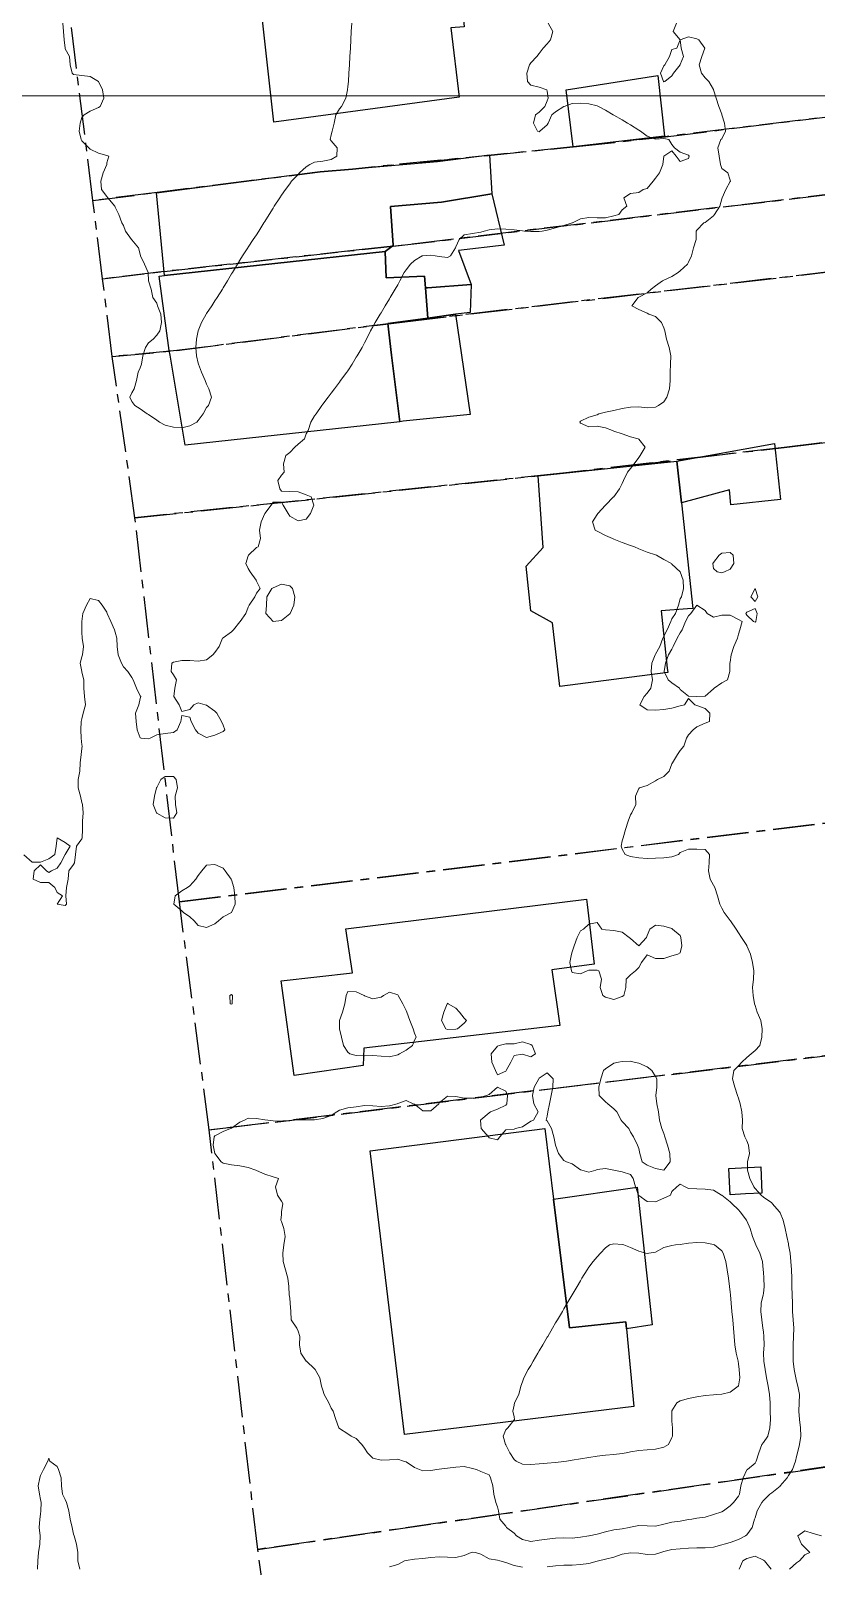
# Model space of a CAD drawing. Header units: centimetres. Extents: x 0 to 642158, y -847 to 649707.
# Drawn here: x 615916.7 to 615963.9, y 620598.9 to 620691.3 of the extents above; entities that cross this region are included whole.
import ezdxf

# ---------------------------------------------------------------- set-up
doc = ezdxf.new("R2010")
doc.units = ezdxf.units.CM
doc.header["$MEASUREMENT"] = 0
doc.linetypes.add('CENTERX2', pattern=[4, 2.5, -0.5, 0.5, -0.5])
doc.layers.add('MEV_grille', color=254, linetype='Continuous', lineweight=9)
doc.layers.add('WAL_topographie 0.5', color=253, linetype='Continuous', lineweight=20)
doc.layers.add('SPW_batiments', color=7, linetype='Continuous')
doc.layers.add('SPW_parcellaire cadastral', color=7, linetype='CENTERX2', lineweight=25, true_color=0xff0542)

# ---------------------------------------------------------------- blocks, each defined once
blk = doc.blocks.new('*U114')
at = {"layer": 'MEV_grille', "transparency": 33554687}
blk.add_lwpolyline([(-1338.461, 0), (1338.461, 0)], dxfattribs=at)
blk = doc.blocks.new('*U115')
at = {"layer": 'MEV_grille', "color": 0, "linetype": 'ByBlock', "lineweight": -2, "transparency": 16777216}
blk.add_blockref('*U114', (0, -1700), dxfattribs=at)

msp = doc.modelspace()

# ---------------------------------------------------------------- linework, layer by layer
at = {"layer": 'SPW_batiments'}
for points in [[(615941.517, 620696.123), (615942.321, 620696.221), (615942.744, 620691.541), (615941.939, 620691.484), (615942.451, 620687.311), (615931.302, 620685.81), (615929.875, 620698.644), (615940.891, 620700.047), (615941.517, 620696.123)], [(615954.797, 620684.966), (615949.308, 620684.313), (615948.878, 620687.754), (615954.401, 620688.612), (615954.797, 620684.966)], [(615944.407, 620681.49), (615941.375, 620680.991), (615938.321, 620680.721), (615938.474, 620678.397), (615938.476, 620678.375), (615937.984, 620678.014), (615924.713, 620676.583), (615924.24, 620681.551), (615933.756, 620682.784), (615941.133, 620683.425), (615944.265, 620683.826), (615944.407, 620681.49)], [(615937.984, 620678.014), (615938.476, 620678.375), (615938.474, 620678.397), (615938.321, 620680.721), (615941.375, 620680.991), (615944.407, 620681.491), (615945.144, 620678.405), (615942.415, 620678.087), (615943.176, 620676.028), (615940.543, 620675.836), (615940.42, 620675.827), (615940.366, 620676.537), (615938.045, 620676.431), (615937.984, 620678.014)], [(615938.044, 620676.431), (615940.366, 620676.537), (615940.42, 620675.827), (615940.555, 620674.013), (615938.155, 620673.68), (615938.375, 620671.775), (615938.884, 620667.781), (615938.689, 620667.755), (615925.955, 620666.373), (615925.054, 620671.773), (615925.006, 620672.062), (615924.386, 620676.544), (615924.713, 620676.583), (615937.984, 620678.014), (615938.044, 620676.431)], [(615943.103, 620674.352), (615942.216, 620674.254), (615940.555, 620674.013), (615940.42, 620675.827), (615940.542, 620675.836), (615943.176, 620676.028), (615943.103, 620674.352)], [(615942.584, 620671.775), (615943.111, 620668.22), (615939.083, 620667.805), (615938.884, 620667.781), (615938.375, 620671.775), (615938.155, 620673.68), (615940.555, 620674.013), (615942.216, 620674.254), (615942.584, 620671.775)], [(615955.541, 620665.406), (615961.41, 620666.462), (615961.773, 620663.09), (615958.797, 620662.77), (615958.701, 620663.671), (615955.814, 620662.906), (615955.541, 620665.406)], [(615955.814, 620662.906), (615956.509, 620656.54), (615956.193, 620656.518), (615954.592, 620656.406), (615954.963, 620652.956), (615954.992, 620652.69), (615948.509, 620651.855), (615948.059, 620655.689), (615946.759, 620656.405), (615946.475, 620659.089), (615947.508, 620660.205), (615947.191, 620664.522), (615955.541, 620665.406), (615955.814, 620662.906)], [(615950.149, 620638.724), (615950.561, 620635.14), (615948.028, 620634.805), (615948.512, 620631.455), (615936.712, 620630.088), (615936.679, 620629.054), (615932.512, 620628.454), (615931.744, 620634.137), (615936.028, 620634.621), (615935.628, 620637.271), (615950.111, 620639.056), (615950.149, 620638.724)], [(615948.122, 620621.005), (615949.081, 620613.256), (615952.481, 620613.623), (615952.52, 620613.207), (615952.964, 620608.523), (615939.165, 620606.855), (615937.096, 620623.921), (615947.595, 620625.255), (615948.122, 620621.005)], [(615960.663, 620621.374), (615959.68, 620621.323), (615958.746, 620621.274), (615958.679, 620622.857), (615960.596, 620622.941), (615960.663, 620621.374)], [(615954.056, 620613.439), (615952.52, 620613.207), (615952.481, 620613.623), (615949.081, 620613.256), (615948.122, 620621.005), (615953.146, 620621.723), (615954.056, 620613.439)]]:
    msp.add_lwpolyline(points, dxfattribs=at)
at = {"layer": 'SPW_parcellaire cadastral'}
for points in [[(615918.018, 620700.362), (615946.702, 620704.14), (615952.24, 620704.943), (616005.319, 620710.84), (616004.363, 620704.131), (616002.704, 620690.786), (615954.855, 620684.924), (615949.308, 620684.312), (615936.029, 620682.981), (615934.074, 620682.811), (615924.281, 620681.574), (615920.41, 620681.085), (615918.018, 620700.362)], [(615920.994, 620676.372), (615920.41, 620681.085), (615924.281, 620681.574), (615934.074, 620682.811), (615936.029, 620682.981), (615949.308, 620684.312), (615954.855, 620684.924), (616002.704, 620690.786), (616001.675, 620685.867), (615938.479, 620678.331), (615936.604, 620678.139), (615924.692, 620676.818), (615920.994, 620676.372)], [(615921.574, 620671.701), (615920.994, 620676.372), (615924.692, 620676.818), (615936.604, 620678.139), (615938.479, 620678.331), (616001.675, 620685.867), (616000.954, 620681.053), (615939.177, 620673.797), (615925.46, 620672.062), (615921.574, 620671.701)], [(616000.017, 620670.775), (615961.999, 620666.236), (615948.688, 620664.68), (615922.94, 620662.002), (615921.574, 620671.701), (615925.46, 620672.062), (615939.177, 620673.797), (616000.954, 620681.053), (616000.017, 620670.775)], [(615922.94, 620662.002), (615948.688, 620664.68), (615961.999, 620666.236), (616000.017, 620670.775), (615998.928, 620661.596), (615995.574, 620647.416), (615925.611, 620638.886), (615922.94, 620662.002)], [(615927.412, 620625.17), (615925.611, 620638.886), (615995.574, 620647.416), (615990.569, 620632.771), (615927.412, 620625.17)], [(615985.613, 620618.632), (615981.291, 620607.332), (615930.323, 620599.935), (615927.412, 620625.17), (615990.569, 620632.771), (615985.613, 620618.632)], [(615931.337, 620592.858), (615930.323, 620599.935), (615981.291, 620607.332), (615978.826, 620600.883), (615971.151, 620581.229), (615931.337, 620592.858)]]:
    msp.add_lwpolyline(points, dxfattribs=at)
at = {"layer": 'WAL_topographie 0.5'}
for points in [[(615947.806, 620691.75), (615948.089, 620691.25), (615947.946, 620690.75), (615947.75, 620690.511), (615947.5, 620690.25), (615947.25, 620689.926), (615947.112, 620689.75), (615946.75, 620689.364), (615946.681, 620689.25), (615946.508, 620688.75), (615946.552, 620688.25), (615946.75, 620688.018), (615947.25, 620687.912), (615947.714, 620687.75), (615947.75, 620687.666), (615947.801, 620687.25), (615947.75, 620687.084), (615947.603, 620686.75), (615947.25, 620686.407), (615947.046, 620686.25), (615946.924, 620685.75), (615947.159, 620685.25), (615947.25, 620685.222), (615947.306, 620685.25), (615947.75, 620685.65), (615947.803, 620685.75), (615948.029, 620686.25), (615948.25, 620686.423), (615948.75, 620686.746), (615948.76, 620686.75), (615949.25, 620686.933), (615949.75, 620686.953), (615950.25, 620686.911), (615950.75, 620686.783), (615950.827, 620686.75), (615951.25, 620686.521), (615951.714, 620686.25), (615951.75, 620686.229), (615952.25, 620685.938), (615952.571, 620685.75), (615952.75, 620685.646), (615953.25, 620685.326), (615953.353, 620685.25), (615953.75, 620684.96), (615954.25, 620684.784), (615954.75, 620684.809), (615955.065, 620684.75), (615955.25, 620684.455), (615955.402, 620684.25), (615955.75, 620683.992), (615956.25, 620683.81), (615956.277, 620683.75), (615956.25, 620683.611), (615955.75, 620683.438), (615955.492, 620683.75), (615955.25, 620684.084), (615954.75, 620683.75), (615954.75, 620683.75), (615954.696, 620683.25), (615954.497, 620682.75), (615954.25, 620682.429), (615954.116, 620682.25), (615953.75, 620681.808), (615953.525, 620681.75), (615953.25, 620681.578), (615952.75, 620681.505), (615952.35, 620681.25), (615952.526, 620680.75), (615952.25, 620680.517), (615952.049, 620680.25), (615951.75, 620680.156), (615951.25, 620680.051), (615950.75, 620680.043), (615950.25, 620680.061), (615949.75, 620679.985), (615949.269, 620679.75), (615949.25, 620679.742), (615948.75, 620679.574), (615948.25, 620679.451), (615947.75, 620679.298), (615947.437, 620679.25), (615947.25, 620679.226), (615946.75, 620679.223), (615946.385, 620679.25), (615946.25, 620679.261), (615945.75, 620679.333), (615945.25, 620679.373), (615944.75, 620679.376), (615944.25, 620679.33), (615943.94, 620679.25), (615943.75, 620679.179), (615943.25, 620679.093), (615942.75, 620679.03), (615942.446, 620678.75), (615942.25, 620678.3), (615942.233, 620678.25), (615941.927, 620677.75), (615941.75, 620677.663), (615941.25, 620677.71), (615941, 620677.75), (615940.75, 620677.79), (615940.25, 620677.758), (615940.225, 620677.75), (615939.75, 620677.479), (615939.508, 620677.25), (615939.25, 620676.923), (615939.135, 620676.75), (615938.875, 620676.25), (615938.75, 620676.023), (615938.6, 620675.75), (615938.3, 620675.25), (615938.25, 620675.167), (615938, 620674.75), (615937.75, 620674.333), (615937.7, 620674.25), (615937.4, 620673.75), (615937.25, 620673.489), (615937.116, 620673.25), (615936.869, 620672.75), (615936.75, 620672.523), (615936.6, 620672.25), (615936.3, 620671.75), (615936.25, 620671.667), (615936, 620671.25), (615935.75, 620670.85), (615935.679, 620670.75), (615935.309, 620670.25), (615935.25, 620670.167), (615934.938, 620669.75), (615934.75, 620669.5), (615934.562, 620669.25), (615934.25, 620668.833), (615934.191, 620668.75), (615933.838, 620668.25), (615933.75, 620668.125), (615933.525, 620667.75), (615933.36, 620667.25), (615933.25, 620667.047), (615933.131, 620666.75), (615932.75, 620666.435), (615932.555, 620666.25), (615932.25, 620665.932), (615932.017, 620665.75), (615931.886, 620665.25), (615931.925, 620664.75), (615931.75, 620664.566), (615931.543, 620664.25), (615931.664, 620663.75), (615931.75, 620663.603), (615932.25, 620663.578), (615932.75, 620663.561), (615933.25, 620663.386), (615933.535, 620663.25), (615933.7, 620662.75), (615933.5, 620662.25), (615933.25, 620661.925), (615932.75, 620661.81), (615932.25, 620662.098), (615932.167, 620662.25), (615931.853, 620662.75), (615931.75, 620662.934), (615931.25, 620662.945), (615931.129, 620662.75), (615930.75, 620662.26), (615930.744, 620662.25), (615930.535, 620661.75), (615930.44, 620661.25), (615930.5, 620660.75), (615930.345, 620660.25), (615930.25, 620660.203), (615929.774, 620659.75), (615929.75, 620659.708), (615929.607, 620659.25), (615929.75, 620658.953), (615929.865, 620658.75), (615930.229, 620658.25), (615930.25, 620658.178), (615930.464, 620657.75), (615930.25, 620657.46), (615930.15, 620657.25), (615929.817, 620656.75), (615929.75, 620656.625), (615929.61, 620656.25), (615929.262, 620655.75), (615929.25, 620655.736), (615928.869, 620655.25), (615928.75, 620655.136), (615928.25, 620654.783), (615928.215, 620654.75), (615928.005, 620654.25), (615927.75, 620653.897), (615927.631, 620653.75), (615927.25, 620653.448), (615926.75, 620653.375), (615926.25, 620653.417), (615925.75, 620653.417), (615925.25, 620653.307), (615925.161, 620653.25), (615925.125, 620652.75), (615925.25, 620652.542), (615925.434, 620652.25), (615925.333, 620651.75), (615925.278, 620651.25), (615925.602, 620650.75), (615925.75, 620650.35), (615926.25, 620650.464), (615926.472, 620650.75), (615926.75, 620650.861), (615927.167, 620650.75), (615927.25, 620650.73), (615927.75, 620650.367), (615927.862, 620650.25), (615928.15, 620649.75), (615928.25, 620649.517), (615928.343, 620649.25), (615928.25, 620649.132), (615927.75, 620648.917), (615927.25, 620648.776), (615926.75, 620649.036), (615926.576, 620649.25), (615926.317, 620649.75), (615926.25, 620650), (615925.75, 620650.107), (615925.695, 620649.75), (615925.474, 620649.25), (615925.25, 620649.073), (615924.75, 620649.03), (615924.25, 620648.942), (615923.85, 620648.75), (615923.75, 620648.705), (615923.313, 620648.75), (615923.25, 620648.766), (615923.069, 620649.25), (615923.003, 620649.75), (615922.966, 620650.25), (615923.167, 620650.75), (615923.25, 620651.125), (615923.286, 620651.25), (615923.25, 620651.295), (615923.028, 620651.75), (615922.833, 620652.25), (615922.75, 620652.393), (615922.517, 620652.75), (615922.25, 620653.038), (615922.121, 620653.25), (615921.923, 620653.75), (615921.873, 620654.25), (615921.849, 620654.75), (615921.75, 620655.125), (615921.711, 620655.25), (615921.489, 620655.75), (615921.272, 620656.25), (615921.25, 620656.322), (615920.969, 620656.75), (615920.75, 620657.03), (615920.25, 620657.136), (615920.026, 620656.75), (615919.798, 620656.25), (615919.75, 620655.75), (615919.75, 620655.749), (615919.742, 620655.25), (615919.75, 620655.125), (615919.772, 620654.75), (615919.846, 620654.25), (615919.775, 620653.75), (615919.75, 620653.643), (615919.648, 620653.25), (615919.741, 620652.75), (615919.75, 620652.708), (615919.865, 620652.25), (615919.856, 620651.75), (615919.904, 620651.25), (615919.954, 620650.75), (615919.829, 620650.25), (615919.75, 620649.9), (615919.7, 620649.75), (615919.675, 620649.25), (615919.697, 620648.75), (615919.75, 620648.333), (615919.765, 620648.25), (615919.75, 620648.125), (615919.711, 620647.75), (615919.634, 620647.25), (615919.617, 620646.75), (615919.517, 620646.25), (615919.523, 620645.75), (615919.667, 620645.25), (615919.75, 620644.861), (615919.778, 620644.75), (615919.817, 620644.25), (615919.789, 620643.75), (615919.779, 620643.25), (615919.764, 620642.75), (615919.75, 620642.679), (615919.417, 620642.25), (615919.357, 620641.75), (615919.306, 620641.25), (615919.25, 620641.139), (615918.958, 620640.75), (615918.917, 620640.25), (615918.824, 620639.75), (615918.773, 620639.25), (615918.812, 620638.75), (615918.75, 620638.667), (615918.25, 620638.75), (615918.25, 620638.75), (615918.25, 620638.75), (615918.583, 620639.25), (615918.25, 620639.45), (615918.114, 620639.75), (615917.75, 620640.058), (615917.25, 620640.062), (615916.821, 620640.25), (615916.875, 620640.75), (615917.25, 620641.125), (615917.625, 620640.75), (615917.75, 620640.667), (615917.917, 620640.75), (615918.25, 620640.917), (615918.472, 620641.25), (615918.75, 620641.75), (615918.75, 620641.75), (615919.036, 620642.25), (615918.75, 620642.472), (615918.25, 620642.75), (615918.197, 620642.25), (615918.114, 620641.75), (615917.75, 620641.483), (615917.25, 620641.274), (615916.75, 620641.274), (615916.25, 620641.714)], [(615935.986, 620691.75), (615935.954, 620691.25), (615935.926, 620690.75), (615935.898, 620690.25), (615935.868, 620689.75), (615935.841, 620689.25), (615935.806, 620688.75), (615935.778, 620688.25), (615935.75, 620687.95), (615935.731, 620687.75), (615935.617, 620687.25), (615935.365, 620686.75), (615935.25, 620686.595), (615935.017, 620686.25), (615934.929, 620685.75), (615934.813, 620685.25), (615934.75, 620685.036), (615934.681, 620684.75), (615934.75, 620684.683), (615935.101, 620684.25), (615935.076, 620683.75), (615934.75, 620683.563), (615934.25, 620683.452), (615933.75, 620683.385), (615933.455, 620683.25), (615933.25, 620683.119), (615932.833, 620682.75), (615932.75, 620682.65), (615932.367, 620682.25), (615932.25, 620682.093), (615931.995, 620681.75), (615931.75, 620681.402), (615931.646, 620681.25), (615931.322, 620680.75), (615931.25, 620680.635), (615931.012, 620680.25), (615930.75, 620679.827), (615930.701, 620679.75), (615930.391, 620679.25), (615930.25, 620679.03), (615930.061, 620678.75), (615929.75, 620678.29), (615929.724, 620678.25), (615929.404, 620677.75), (615929.25, 620677.5), (615929.1, 620677.25), (615928.8, 620676.75), (615928.75, 620676.667), (615928.5, 620676.25), (615928.25, 620675.833), (615928.197, 620675.75), (615927.882, 620675.25), (615927.75, 620675.042), (615927.555, 620674.75), (615927.25, 620674.292), (615927.224, 620674.25), (615926.937, 620673.75), (615926.75, 620673.25), (615926.75, 620673.25), (615926.65, 620672.75), (615926.594, 620672.25), (615926.634, 620671.75), (615926.75, 620671.303), (615926.764, 620671.25), (615926.944, 620670.75), (615927.155, 620670.25), (615927.25, 620670.046), (615927.385, 620669.75), (615927.539, 620669.25), (615927.355, 620668.75), (615927.25, 620668.642), (615927.034, 620668.25), (615926.75, 620667.851), (615926.653, 620667.75), (615926.25, 620667.522), (615925.75, 620667.417), (615925.25, 620667.459), (615924.75, 620667.581), (615924.414, 620667.75), (615924.25, 620667.864), (615923.75, 620668.209), (615923.676, 620668.25), (615923.25, 620668.546), (615922.927, 620668.75), (615922.75, 620669), (615922.628, 620669.25), (615922.75, 620669.525), (615922.895, 620669.75), (615923.036, 620670.25), (615923.128, 620670.75), (615923.25, 620671.014), (615923.332, 620671.25), (615923.42, 620671.75), (615923.574, 620672.25), (615923.75, 620672.533), (615924.036, 620672.75), (615924.25, 620672.992), (615924.445, 620673.25), (615924.532, 620673.75), (615924.504, 620674.25), (615924.305, 620674.75), (615924.25, 620674.917), (615924.01, 620675.25), (615923.91, 620675.75), (615923.75, 620676.25), (615923.75, 620676.25), (615923.729, 620676.75), (615923.52, 620677.25), (615923.27, 620677.75), (615923.25, 620677.861), (615923.156, 620678.25), (615922.75, 620678.719), (615922.725, 620678.75), (615922.38, 620679.25), (615922.25, 620679.575), (615922.153, 620679.75), (615921.972, 620680.25), (615921.75, 620680.679), (615921.722, 620680.75), (615921.317, 620681.25), (615921.25, 620681.321), (615920.917, 620681.75), (615920.88, 620682.25), (615921.029, 620682.75), (615921.241, 620683.25), (615921.25, 620683.35), (615921.368, 620683.75), (615921.25, 620683.794), (615920.75, 620683.939), (615920.25, 620684.174), (615920.169, 620684.25), (615919.75, 620684.68), (615919.698, 620684.75), (615919.575, 620685.25), (615919.635, 620685.75), (615919.75, 620686.084), (615919.887, 620686.25), (615920.25, 620686.47), (615920.75, 620686.681), (615920.839, 620686.75), (615921.071, 620687.25), (615920.982, 620687.75), (615920.75, 620688.239), (615920.737, 620688.25), (615920.25, 620688.556), (615919.75, 620688.607), (615919.25, 620688.668), (615919.17, 620688.75), (615919.045, 620689.25), (615919.011, 620689.75), (615918.75, 620690.212), (615918.74, 620690.25), (615918.688, 620690.75), (615918.632, 620691.25), (615918.607, 620691.75)], [(615955.523, 620691.75), (615955.327, 620691.25), (615955.75, 620690.75), (615956.25, 620690.942), (615956.75, 620690.817), (615956.865, 620690.75), (615957.226, 620690.25), (615957.047, 620689.75), (615956.887, 620689.25), (615957.018, 620688.75), (615957.25, 620688.461), (615957.471, 620688.25), (615957.75, 620687.77), (615957.756, 620687.75), (615957.917, 620687.25), (615958.078, 620686.75), (615958.25, 620686.279), (615958.258, 620686.25), (615958.406, 620685.75), (615958.477, 620685.25), (615958.25, 620684.807), (615958.19, 620684.75), (615958.018, 620684.25), (615958.08, 620683.75), (615958.169, 620683.25), (615958.25, 620683.014), (615958.616, 620682.75), (615958.75, 620682.313), (615958.761, 620682.25), (615958.75, 620682.236), (615958.496, 620681.75), (615958.275, 620681.25), (615958.25, 620681.181), (615958.131, 620680.75), (615957.798, 620680.25), (615957.75, 620680.164), (615957.25, 620679.774), (615957.173, 620679.75), (615956.75, 620679.31), (615956.711, 620679.25), (615956.709, 620678.75), (615956.55, 620678.25), (615956.42, 620677.75), (615956.25, 620677.369), (615956.184, 620677.25), (615955.75, 620676.866), (615955.628, 620676.75), (615955.25, 620676.515), (615954.75, 620676.286), (615954.672, 620676.25), (615954.25, 620675.956), (615954.006, 620675.75), (615953.75, 620675.533), (615953.25, 620675.269), (615953.212, 620675.25), (615952.839, 620674.75), (615953.25, 620674.533), (615953.75, 620674.311), (615953.857, 620674.25), (615954.25, 620674.114), (615954.619, 620673.75), (615954.75, 620673.432), (615954.813, 620673.25), (615954.922, 620672.75), (615955.085, 620672.25), (615955.172, 620671.75), (615955.157, 620671.25), (615955.145, 620670.75), (615955.14, 620670.25), (615955.092, 620669.75), (615954.943, 620669.25), (615954.75, 620668.973), (615954.439, 620668.75), (615954.25, 620668.647), (615953.75, 620668.617), (615953.25, 620668.673), (615952.75, 620668.664), (615952.25, 620668.575), (615951.75, 620668.452), (615951.25, 620668.348), (615950.845, 620668.25), (615950.75, 620668.189), (615950.25, 620668.048), (615949.75, 620667.819), (615949.711, 620667.75), (615949.75, 620667.693), (615950.25, 620667.466), (615950.75, 620667.504), (615951.25, 620667.42), (615951.663, 620667.25), (615951.75, 620667.216), (615952.25, 620667.052), (615952.75, 620666.868), (615953.214, 620666.75), (615953.25, 620666.731), (615953.632, 620666.25), (615953.329, 620665.75), (615953.25, 620665.628), (615952.981, 620665.25), (615952.75, 620664.971), (615952.577, 620664.75), (615952.332, 620664.25), (615952.25, 620664.071), (615952.092, 620663.75), (615951.75, 620663.263), (615951.74, 620663.25), (615951.25, 620662.75), (615951.25, 620662.75), (615950.788, 620662.25), (615950.75, 620662.191), (615950.462, 620661.75), (615950.636, 620661.25), (615950.75, 620661.187), (615951.25, 620660.938), (615951.673, 620660.75), (615951.75, 620660.719), (615952.25, 620660.52), (615952.75, 620660.337), (615953, 620660.25), (615953.25, 620660.135), (615953.75, 620659.94), (615954.25, 620659.771), (615954.309, 620659.75), (615954.75, 620659.482), (615955.214, 620659.25), (615955.25, 620659.206), (615955.75, 620658.75), (615955.75, 620658.75), (615955.923, 620658.25), (615955.941, 620657.75), (615955.819, 620657.25), (615955.75, 620657.116), (615955.633, 620656.75), (615955.458, 620656.25), (615955.25, 620655.924), (615955.176, 620655.75), (615954.962, 620655.25), (615954.75, 620654.881), (615954.694, 620654.75), (615954.519, 620654.25), (615954.25, 620653.794), (615954.231, 620653.75), (615954.038, 620653.25), (615954.007, 620652.75), (615954.086, 620652.25), (615953.971, 620651.75), (615953.75, 620651.444), (615953.577, 620651.25), (615953.321, 620650.75), (615953.75, 620650.45), (615954.25, 620650.435), (615954.75, 620650.474), (615955.25, 620650.544), (615955.75, 620650.692), (615956, 620650.75), (615956.25, 620651.125), (615956.625, 620650.75), (615956.75, 620650.714), (615957.25, 620650.528), (615957.528, 620650.25), (615957.5, 620649.75), (615957.25, 620649.65), (615956.75, 620649.417), (615956.519, 620649.25), (615956.25, 620648.932), (615956.117, 620648.75), (615955.959, 620648.25), (615955.75, 620648), (615955.583, 620647.75), (615955.278, 620647.25), (615955.25, 620647.197), (615955.077, 620646.75), (615954.75, 620646.43), (615954.375, 620646.25), (615954.25, 620646.182), (615953.75, 620645.9), (615953.288, 620645.75), (615953.25, 620645.705), (615953.058, 620645.25), (615953.083, 620644.75), (615952.837, 620644.25), (615952.75, 620644.125), (615952.617, 620643.75), (615952.458, 620643.25), (615952.303, 620642.75), (615952.25, 620642.558), (615952.191, 620642.25), (615952.25, 620642.06), (615952.441, 620641.75), (615952.75, 620641.631), (615953.25, 620641.54), (615953.75, 620641.502), (615954.25, 620641.53), (615954.75, 620641.545), (615955.25, 620641.592), (615955.65, 620641.75), (615955.75, 620641.868), (615956.25, 620642.064), (615956.75, 620642.071), (615957.25, 620642.039), (615957.5, 620641.75), (615957.49, 620641.25), (615957.45, 620640.75), (615957.548, 620640.25), (615957.75, 620639.902), (615957.818, 620639.75), (615957.994, 620639.25), (615958.134, 620638.75), (615958.25, 620638.52), (615958.383, 620638.25), (615958.75, 620637.776), (615958.769, 620637.75), (615959.103, 620637.25), (615959.25, 620637.02), (615959.428, 620636.75), (615959.75, 620636.26), (615959.756, 620636.25), (615959.969, 620635.75), (615960.095, 620635.25), (615960.17, 620634.75), (615960.146, 620634.25), (615960.093, 620633.75), (615960.142, 620633.25), (615960.223, 620632.75), (615960.25, 620632.65), (615960.375, 620632.25), (615960.586, 620631.75), (615960.668, 620631.25), (615960.646, 620630.75), (615960.543, 620630.25), (615960.25, 620629.944), (615960.018, 620629.75), (615959.75, 620629.536), (615959.452, 620629.25), (615959.25, 620629.021), (615958.974, 620628.75), (615958.884, 620628.25), (615959.027, 620627.75), (615959.195, 620627.25), (615959.25, 620627.079), (615959.344, 620626.75), (615959.462, 620626.25), (615959.491, 620625.75), (615959.481, 620625.25), (615959.636, 620624.75), (615959.75, 620624.506), (615959.856, 620624.25), (615959.914, 620623.75), (615959.798, 620623.25), (615959.791, 620622.75), (615959.936, 620622.25), (615960.166, 620621.75), (615960.25, 620621.641), (615960.612, 620621.25), (615960.75, 620621.132), (615961.25, 620620.778), (615961.283, 620620.75), (615961.714, 620620.25), (615961.75, 620620.179), (615961.935, 620619.75), (615962.064, 620619.25), (615962.16, 620618.75), (615962.25, 620618.314), (615962.263, 620618.25), (615962.351, 620617.75), (615962.4, 620617.25), (615962.435, 620616.75), (615962.46, 620616.25), (615962.463, 620615.75), (615962.476, 620615.25), (615962.491, 620614.75), (615962.5, 620614.25), (615962.548, 620613.75), (615962.573, 620613.25), (615962.556, 620612.75), (615962.545, 620612.25), (615962.54, 620611.75), (615962.544, 620611.25), (615962.597, 620610.75), (615962.698, 620610.25), (615962.75, 620610.056), (615962.826, 620609.75), (615962.914, 620609.25), (615962.909, 620608.75), (615962.885, 620608.25), (615962.916, 620607.75), (615962.987, 620607.25), (615962.996, 620606.75), (615962.92, 620606.25), (615962.802, 620605.75), (615962.75, 620605.532), (615962.672, 620605.25), (615962.494, 620604.75), (615962.25, 620604.372), (615962.17, 620604.25), (615961.765, 620603.75), (615961.75, 620603.739), (615961.25, 620603.342), (615961.143, 620603.25), (615960.75, 620602.873), (615960.651, 620602.75), (615960.369, 620602.25), (615960.25, 620601.828), (615960.224, 620601.75), (615960.065, 620601.25), (615959.75, 620600.814), (615959.669, 620600.75), (615959.25, 620600.528), (615958.75, 620600.355), (615958.381, 620600.25), (615958.25, 620600.214), (615957.75, 620600.079), (615957.25, 620600.019), (615956.75, 620600.032), (615956.25, 620600.016), (615955.75, 620599.978), (615955.25, 620599.938), (615954.75, 620599.803), (615954.581, 620599.75), (615954.25, 620599.639), (615953.75, 620599.637), (615953.25, 620599.704), (615952.75, 620599.732), (615952.25, 620599.648), (615951.75, 620599.476), (615951.25, 620599.346), (615950.826, 620599.25), (615950.75, 620599.227), (615950.25, 620599.078), (615949.75, 620599.018), (615949.25, 620598.996), (615948.75, 620598.979), (615948.25, 620598.943), (615947.75, 620598.882)], [(615954.75, 620688.227), (615954.813, 620688.25), (615955.25, 620688.589), (615955.336, 620688.75), (615955.733, 620689.25), (615955.75, 620689.275), (615955.948, 620689.75), (615955.794, 620690.25), (615955.75, 620690.75), (615955.536, 620690.25), (615955.25, 620690.173), (615955.091, 620689.75), (615954.813, 620689.25), (615954.75, 620689.183), (615954.55, 620688.75), (615954.73, 620688.25), (615954.75, 620688.227)], [(615958.417, 620658.75), (615958.25, 620658.695), (615957.977, 620658.75), (615957.75, 620658.958), (615957.704, 620659.25), (615957.75, 620659.315), (615958.086, 620659.75), (615958.25, 620659.869), (615958.75, 620659.917), (615958.94, 620659.75), (615958.981, 620659.25), (615958.75, 620658.912), (615958.417, 620658.75)], [(615931.25, 620655.75), (615931.25, 620655.75), (615931.25, 620655.75), (615930.82, 620656.25), (615930.847, 620656.75), (615930.865, 620657.25), (615931.179, 620657.75), (615931.25, 620657.78), (615931.75, 620658.003), (615932.25, 620657.909), (615932.409, 620657.75), (615932.552, 620657.25), (615932.492, 620656.75), (615932.278, 620656.25), (615932.25, 620656.218), (615931.75, 620655.82), (615931.25, 620655.75)], [(615960.417, 620657.25), (615960.25, 620656.964), (615960, 620657.25), (615960.25, 620657.75), (615960.25, 620657.75), (615960.25, 620657.75), (615960.417, 620657.25)], [(615956.751, 620651.25), (615956.75, 620651.249), (615956.749, 620651.25), (615956.25, 620651.269), (615955.75, 620651.673), (615955.694, 620651.75), (615955.25, 620652.064), (615955.024, 620652.25), (615954.789, 620652.75), (615954.868, 620653.25), (615955.034, 620653.75), (615955.25, 620654.098), (615955.324, 620654.25), (615955.561, 620654.75), (615955.75, 620655.068), (615955.853, 620655.25), (615956.059, 620655.75), (615956.25, 620656.092), (615956.381, 620656.25), (615956.75, 620656.75), (615956.75, 620656.75), (615956.75, 620656.75), (615957.25, 620656.417), (615957.357, 620656.25), (615957.75, 620656.011), (615958.25, 620656.139), (615958.75, 620656.135), (615959.25, 620655.875), (615959.464, 620655.75), (615959.336, 620655.25), (615959.25, 620655), (615959.201, 620654.75), (615958.978, 620654.25), (615958.808, 620653.75), (615958.75, 620653.321), (615958.74, 620653.25), (615958.731, 620652.75), (615958.583, 620652.25), (615958.25, 620652.074), (615957.792, 620651.75), (615957.75, 620651.7), (615957.25, 620651.275), (615956.751, 620651.25)], [(615960.292, 620655.75), (615960.25, 620655.727), (615960.15, 620655.75), (615959.75, 620656.15), (615959.7, 620656.25), (615959.75, 620656.313), (615960.25, 620656.536), (615960.368, 620656.25), (615960.292, 620655.75)], [(615925.453, 620644.25), (615925.25, 620643.937), (615924.75, 620643.945), (615924.25, 620644.234), (615924.24, 620644.25), (615924.036, 620644.75), (615924.109, 620645.25), (615924.239, 620645.75), (615924.25, 620645.781), (615924.5, 620646.25), (615924.75, 620646.428), (615925.25, 620646.441), (615925.42, 620646.25), (615925.492, 620645.75), (615925.364, 620645.25), (615925.375, 620644.75), (615925.453, 620644.25)], [(615927.974, 620637.75), (615927.75, 620637.58), (615927.25, 620637.354), (615926.75, 620637.461), (615926.511, 620637.75), (615926.25, 620638), (615925.863, 620638.25), (615925.75, 620638.359), (615925.287, 620638.75), (615925.35, 620639.25), (615925.75, 620639.546), (615926.094, 620639.75), (615926.25, 620639.854), (615926.602, 620640.25), (615926.75, 620640.485), (615926.964, 620640.75), (615927.25, 620641.103), (615927.75, 620641.145), (615928.25, 620640.923), (615928.368, 620640.75), (615928.734, 620640.25), (615928.75, 620640.224), (615928.895, 620639.75), (615928.948, 620639.25), (615928.961, 620638.75), (615928.75, 620638.25), (615928.75, 620638.25), (615928.25, 620637.994), (615927.974, 620637.75)], [(615952.354, 620633.25), (615952.25, 620633.194), (615951.75, 620633.027), (615951.25, 620633.162), (615951.083, 620633.25), (615950.924, 620633.75), (615951, 620634.25), (615950.855, 620634.75), (615950.75, 620634.781), (615950.25, 620634.778), (615950.139, 620634.75), (615949.75, 620634.561), (615949.25, 620634.639), (615949.205, 620634.75), (615949.11, 620635.25), (615949.202, 620635.75), (615949.25, 620635.888), (615949.355, 620636.25), (615949.541, 620636.75), (615949.75, 620637.141), (615949.929, 620637.25), (615950.25, 620637.56), (615950.75, 620637.65), (615951.036, 620637.25), (615951.25, 620637.206), (615951.75, 620637.164), (615952.25, 620637.073), (615952.673, 620636.75), (615952.75, 620636.694), (615953.25, 620636.25), (615953.714, 620636.75), (615953.75, 620636.875), (615953.917, 620637.25), (615954.25, 620637.5), (615954.75, 620637.434), (615955.25, 620637.282), (615955.279, 620637.25), (615955.75, 620636.869), (615955.78, 620636.75), (615955.841, 620636.25), (615955.75, 620635.833), (615955.594, 620635.75), (615955.25, 620635.638), (615954.75, 620635.489), (615954.25, 620635.493), (615953.75, 620635.702), (615953.423, 620635.25), (615953.25, 620634.938), (615953.062, 620634.75), (615952.75, 620634.5), (615952.487, 620634.25), (615952.482, 620633.75), (615952.354, 620633.25)], [(615938.86, 620629.75), (615938.75, 620629.695), (615938.25, 620629.578), (615937.75, 620629.609), (615937.25, 620629.642), (615936.75, 620629.623), (615936.25, 620629.654), (615935.87, 620629.75), (615935.75, 620629.844), (615935.485, 620630.25), (615935.357, 620630.75), (615935.25, 620631.25), (615935.25, 620631.25), (615935.25, 620631.75), (615935.25, 620631.75), (615935.43, 620632.25), (615935.573, 620632.75), (615935.647, 620633.25), (615935.75, 620633.5), (615936.25, 620633.487), (615936.724, 620633.25), (615936.75, 620633.238), (615937.25, 620633.059), (615937.75, 620633.159), (615937.893, 620633.25), (615938.25, 620633.468), (615938.75, 620633.298), (615938.776, 620633.25), (615939.055, 620632.75), (615939.25, 620632.35), (615939.294, 620632.25), (615939.486, 620631.75), (615939.67, 620631.25), (615939.75, 620630.986), (615939.853, 620630.75), (615939.75, 620630.576), (615939.631, 620630.25), (615939.25, 620629.974), (615938.86, 620629.75)], [(615928.787, 620632.75), (615928.75, 620632.729), (615928.659, 620632.75), (615928.656, 620633.25), (615928.75, 620633.315), (615928.798, 620633.25), (615928.787, 620632.75)], [(615942.344, 620631.25), (615942.25, 620631.235), (615941.75, 620631.221), (615941.646, 620631.25), (615941.375, 620631.75), (615941.524, 620632.25), (615941.725, 620632.75), (615941.75, 620632.795), (615941.792, 620632.75), (615942.25, 620632.5), (615942.47, 620632.25), (615942.75, 620631.9), (615942.893, 620631.75), (615942.75, 620631.592), (615942.344, 620631.25)], [(615945.277, 620628.75), (615945.25, 620628.7), (615944.75, 620628.49), (615944.627, 620628.75), (615944.408, 620629.25), (615944.366, 620629.75), (615944.75, 620630.217), (615944.844, 620630.25), (615945.25, 620630.35), (615945.75, 620630.354), (615946.25, 620630.468), (615946.75, 620630.318), (615946.841, 620630.25), (615947.039, 620629.75), (615946.75, 620629.578), (615946.25, 620629.732), (615945.75, 620629.65), (615945.56, 620629.25), (615945.277, 620628.75)], [(615954.75, 620622.75), (615954.75, 620622.75), (615954.75, 620622.75), (615954.25, 620622.859), (615953.75, 620623.047), (615953.457, 620623.25), (615953.319, 620623.75), (615953.25, 620624.058), (615953.184, 620624.25), (615952.932, 620624.75), (615952.75, 620625.035), (615952.645, 620625.25), (615952.25, 620625.675), (615952.192, 620625.75), (615951.932, 620626.25), (615951.75, 620626.432), (615951.4, 620626.75), (615951.25, 620626.87), (615950.87, 620627.25), (615950.853, 620627.75), (615950.968, 620628.25), (615951.13, 620628.75), (615951.25, 620628.853), (615951.75, 620629.181), (615952.028, 620629.25), (615952.25, 620629.285), (615952.75, 620629.303), (615952.972, 620629.25), (615953.25, 620629.192), (615953.75, 620628.962), (615954.046, 620628.75), (615954.25, 620628.393), (615954.336, 620628.25), (615954.344, 620627.75), (615954.285, 620627.25), (615954.329, 620626.75), (615954.436, 620626.25), (615954.5, 620625.75), (615954.637, 620625.25), (615954.75, 620624.964), (615954.819, 620624.75), (615954.97, 620624.25), (615955.112, 620623.75), (615955.146, 620623.25), (615954.75, 620622.75)], [(615950.273, 620600.75), (615950.25, 620600.748), (615949.75, 620600.663), (615949.25, 620600.611), (615948.75, 620600.624), (615948.25, 620600.608), (615947.75, 620600.56), (615947.25, 620600.494), (615946.75, 620600.419), (615946.25, 620600.522), (615945.894, 620600.75), (615945.75, 620600.919), (615945.292, 620601.25), (615945.25, 620601.331), (615944.899, 620601.75), (615944.817, 620602.25), (615944.75, 620602.5), (615944.646, 620602.75), (615944.523, 620603.25), (615944.475, 620603.75), (615944.338, 620604.25), (615944.25, 620604.411), (615943.75, 620604.629), (615943.484, 620604.75), (615943.25, 620604.806), (615942.75, 620604.917), (615942.25, 620604.886), (615941.75, 620604.826), (615941.25, 620604.769), (615941.094, 620604.75), (615940.75, 620604.673), (615940.25, 620604.665), (615940.053, 620604.75), (615939.75, 620604.855), (615939.25, 620605.208), (615939.094, 620605.25), (615938.75, 620605.354), (615938.25, 620605.319), (615937.75, 620605.307), (615937.25, 620605.417), (615936.936, 620605.75), (615936.75, 620606.021), (615936.597, 620606.25), (615936.25, 620606.597), (615935.944, 620606.75), (615935.75, 620606.89), (615935.25, 620607.212), (615935.215, 620607.25), (615935.028, 620607.75), (615934.871, 620608.25), (615934.75, 620608.432), (615934.598, 620608.75), (615934.333, 620609.25), (615934.25, 620609.519), (615934.171, 620609.75), (615934.066, 620610.25), (615933.788, 620610.75), (615933.75, 620610.791), (615933.264, 620611.25), (615933.25, 620611.264), (615932.92, 620611.75), (615932.833, 620612.25), (615932.869, 620612.75), (615932.75, 620613.073), (615932.673, 620613.25), (615932.333, 620613.75), (615932.309, 620614.25), (615932.283, 620614.75), (615932.25, 620615.05), (615932.226, 620615.25), (615932.193, 620615.75), (615932.129, 620616.25), (615931.993, 620616.75), (615931.865, 620617.25), (615931.842, 620617.75), (615931.89, 620618.25), (615931.972, 620618.75), (615931.906, 620619.25), (615931.75, 620619.667), (615931.714, 620619.75), (615931.75, 620620.083), (615931.765, 620620.25), (615931.829, 620620.75), (615931.75, 620620.886), (615931.521, 620621.25), (615931.388, 620621.75), (615931.583, 620622.25), (615931.25, 620622.345), (615930.75, 620622.505), (615930.25, 620622.735), (615930.221, 620622.75), (615929.75, 620622.913), (615929.25, 620623.019), (615928.75, 620623.081), (615928.25, 620623.171), (615928.128, 620623.25), (615927.75, 620623.75), (615927.75, 620623.75), (615927.653, 620624.25), (615927.712, 620624.75), (615927.75, 620624.81), (615928.25, 620625.08), (615928.691, 620625.25), (615928.75, 620625.273), (615929.25, 620625.636), (615929.521, 620625.75), (615929.75, 620625.878), (615930.25, 620625.865), (615930.75, 620625.782), (615930.942, 620625.75), (615931.25, 620625.711), (615931.75, 620625.691), (615932.25, 620625.728), (615932.528, 620625.75), (615932.75, 620625.772), (615933.25, 620625.776), (615933.75, 620625.782), (615934.25, 620625.858), (615934.75, 620626.046), (615935.08, 620626.25), (615935.25, 620626.351), (615935.75, 620626.503), (615936.25, 620626.555), (615936.75, 620626.632), (615937.25, 620626.629), (615937.75, 620626.578), (615938.25, 620626.617), (615938.718, 620626.75), (615938.75, 620626.763), (615939.25, 620626.945), (615939.679, 620626.75), (615939.75, 620626.716), (615940.25, 620626.327), (615940.75, 620626.328), (615941.221, 620626.75), (615941.25, 620626.794), (615941.75, 620627.21), (615942.25, 620627.184), (615942.75, 620627.076), (615943.25, 620627.083), (615943.75, 620627.135), (615944.083, 620627.25), (615944.25, 620627.304), (615944.75, 620627.75), (615944.75, 620627.75), (615944.75, 620627.75), (615945.25, 620627.5), (615945.36, 620627.25), (615945.306, 620626.75), (615945.25, 620626.67), (615944.75, 620626.428), (615944.334, 620626.25), (615944.25, 620626.197), (615943.75, 620625.773), (615943.73, 620625.75), (615943.75, 620625.5), (615943.773, 620625.25), (615944.203, 620624.75), (615944.25, 620624.689), (615944.75, 620624.584), (615944.902, 620624.75), (615945.25, 620625.171), (615945.75, 620625.223), (615945.833, 620625.25), (615946.25, 620625.364), (615946.75, 620625.691), (615946.925, 620625.75), (615947.208, 620626.25), (615946.93, 620626.75), (615946.862, 620627.25), (615946.948, 620627.75), (615947.229, 620628.25), (615947.25, 620628.283), (615947.75, 620628.616), (615948.099, 620628.25), (615948.079, 620627.75), (615947.972, 620627.25), (615947.889, 620626.75), (615947.771, 620626.25), (615947.75, 620626), (615947.683, 620625.75), (615947.75, 620625.718), (615947.996, 620625.25), (615948.137, 620624.75), (615948.25, 620624.25), (615948.25, 620624.25), (615948.421, 620623.75), (615948.75, 620623.339), (615948.906, 620623.25), (615949.25, 620623.122), (615949.75, 620622.778), (615949.818, 620622.75), (615950.25, 620622.636), (615950.663, 620622.75), (615950.75, 620622.781), (615951.25, 620622.855), (615951.75, 620622.75), (615951.75, 620622.75), (615952.25, 620622.645), (615952.75, 620622.486), (615952.917, 620622.25), (615953.046, 620621.75), (615953.235, 620621.25), (615953.25, 620621.235), (615953.75, 620620.873), (615954.25, 620620.848), (615954.75, 620621.074), (615955.156, 620621.25), (615955.25, 620621.464), (615955.536, 620621.75), (615955.75, 620621.9), (615956.05, 620621.75), (615956.25, 620621.65), (615956.75, 620621.619), (615957.25, 620621.605), (615957.75, 620621.54), (615958.228, 620621.25), (615958.25, 620621.241), (615958.75, 620620.853), (615958.847, 620620.75), (615959.25, 620620.364), (615959.345, 620620.25), (615959.73, 620619.75), (615959.75, 620619.712), (615959.95, 620619.25), (615960.095, 620618.75), (615960.25, 620618.359), (615960.288, 620618.25), (615960.534, 620617.75), (615960.7, 620617.25), (615960.739, 620616.75), (615960.75, 620616.614), (615960.77, 620616.25), (615960.787, 620615.75), (615960.75, 620615.333), (615960.739, 620615.25), (615960.622, 620614.75), (615960.587, 620614.25), (615960.66, 620613.75), (615960.725, 620613.25), (615960.75, 620613.032), (615960.781, 620612.75), (615960.787, 620612.25), (615960.756, 620611.75), (615960.782, 620611.25), (615960.856, 620610.75), (615960.942, 620610.25), (615961.038, 620609.75), (615961.118, 620609.25), (615961.152, 620608.75), (615961.158, 620608.25), (615961.169, 620607.75), (615961.144, 620607.25), (615961.011, 620606.75), (615960.75, 620606.375), (615960.655, 620606.25), (615960.475, 620605.75), (615960.317, 620605.25), (615960.25, 620605.117), (615959.792, 620604.75), (615959.75, 620604.717), (615959.531, 620604.25), (615959.402, 620603.75), (615959.309, 620603.25), (615959.25, 620603.137), (615958.954, 620602.75), (615958.75, 620602.551), (615958.353, 620602.25), (615958.25, 620602.188), (615957.75, 620602.028), (615957.25, 620601.873), (615956.75, 620601.82), (615956.45, 620601.75), (615956.25, 620601.729), (615955.75, 620601.635), (615955.25, 620601.569), (615954.75, 620601.459), (615954.25, 620601.332), (615953.75, 620601.35), (615953.25, 620601.368), (615952.75, 620601.271), (615952.674, 620601.25), (615952.25, 620601.178), (615951.75, 620601.104), (615951.25, 620600.984), (615950.75, 620600.855), (615950.273, 620600.75)], [(615948.9, 620605.25), (615948.75, 620605.231), (615948.25, 620605.163), (615947.75, 620605.114), (615947.25, 620605.078), (615946.75, 620605.048), (615946.25, 620605.069), (615945.878, 620605.25), (615945.75, 620605.35), (615945.501, 620605.75), (615945.25, 620606.221), (615945.232, 620606.25), (615945.09, 620606.75), (615945.25, 620607.119), (615945.373, 620607.25), (615945.75, 620607.721), (615945.779, 620607.75), (615945.75, 620607.917), (615945.684, 620608.25), (615945.75, 620608.614), (615945.78, 620608.75), (615946.042, 620609.25), (615946.154, 620609.75), (615946.25, 620610.012), (615946.332, 620610.25), (615946.603, 620610.75), (615946.75, 620611), (615946.891, 620611.25), (615947.173, 620611.75), (615947.25, 620611.878), (615947.482, 620612.25), (615947.75, 620612.701), (615947.778, 620612.75), (615948.06, 620613.25), (615948.25, 620613.564), (615948.366, 620613.75), (615948.665, 620614.25), (615948.75, 620614.4), (615948.947, 620614.75), (615949.25, 620615.25), (615949.25, 620615.25), (615949.553, 620615.75), (615949.75, 620616.1), (615949.835, 620616.25), (615950.14, 620616.75), (615950.25, 620616.91), (615950.517, 620617.25), (615950.75, 620617.542), (615950.939, 620617.75), (615951.25, 620618.08), (615951.486, 620618.25), (615951.75, 620618.319), (615952.25, 620618.282), (615952.35, 620618.25), (615952.75, 620618.106), (615953.25, 620617.878), (615953.683, 620617.75), (615953.75, 620617.73), (615953.852, 620617.75), (615954.25, 620617.826), (615954.75, 620618.089), (615955.25, 620618.217), (615955.462, 620618.25), (615955.75, 620618.282), (615956.25, 620618.35), (615956.75, 620618.391), (615957.25, 620618.375), (615957.75, 620618.279), (615957.806, 620618.25), (615958.25, 620617.898), (615958.337, 620617.75), (615958.482, 620617.25), (615958.563, 620616.75), (615958.645, 620616.25), (615958.711, 620615.75), (615958.75, 620615.411), (615958.765, 620615.25), (615958.812, 620614.75), (615958.859, 620614.25), (615958.906, 620613.75), (615958.948, 620613.25), (615958.989, 620612.75), (615959.039, 620612.25), (615959.115, 620611.75), (615959.222, 620611.25), (615959.25, 620611.092), (615959.293, 620610.75), (615959.325, 620610.25), (615959.25, 620609.782), (615959.241, 620609.75), (615958.75, 620609.395), (615958.25, 620609.275), (615957.917, 620609.25), (615957.75, 620609.24), (615957.25, 620609.193), (615956.75, 620609.111), (615956.25, 620609.019), (615955.75, 620608.876), (615955.533, 620608.75), (615955.25, 620608.276), (615955.241, 620608.25), (615955.242, 620607.75), (615955.25, 620607.655), (615955.278, 620607.25), (615955.273, 620606.75), (615955.25, 620606.666), (615955.044, 620606.25), (615954.75, 620606.08), (615954.25, 620605.969), (615953.75, 620605.926), (615953.25, 620605.886), (615952.75, 620605.806), (615952.491, 620605.75), (615952.25, 620605.708), (615951.75, 620605.652), (615951.25, 620605.603), (615950.75, 620605.545), (615950.25, 620605.472), (615949.75, 620605.381), (615949.25, 620605.302), (615948.9, 620605.25)], [(615919.632, 620598.75), (615919.505, 620599.25), (615919.5, 620599.75), (615919.413, 620600.25), (615919.28, 620600.75), (615919.25, 620600.85), (615919.153, 620601.25), (615919.044, 620601.75), (615918.961, 620602.25), (615918.817, 620602.75), (615918.75, 620602.929), (615918.58, 620603.25), (615918.513, 620603.75), (615918.505, 620604.25), (615918.338, 620604.75), (615918.25, 620604.923), (615917.818, 620605.25), (615917.75, 620605.417), (615917.69, 620605.25), (615917.427, 620604.75), (615917.25, 620604.384), (615917.215, 620604.25), (615917.117, 620603.75), (615917.189, 620603.25), (615917.25, 620602.942), (615917.305, 620602.75), (615917.286, 620602.25), (615917.25, 620602.05), (615917.21, 620601.75), (615917.169, 620601.25), (615917.232, 620600.75), (615917.218, 620600.25), (615917.134, 620599.75), (615917.089, 620599.25), (615917.069, 620598.75)], [(615964.25, 620600.75), (615963.75, 620600.886), (615963.25, 620601.05), (615962.821, 620600.75), (615963.05, 620600.25), (615963.25, 620600.05), (615963.55, 620599.75), (615963.25, 620599.613), (615962.917, 620599.25), (615962.75, 620599.132), (615962.317, 620598.75)], [(615946.25, 620598.873), (615945.75, 620598.957), (615945.25, 620599.141), (615944.888, 620599.25), (615944.75, 620599.281), (615944.25, 620599.37), (615943.75, 620599.648), (615943.429, 620599.75), (615943.25, 620599.772), (615943.165, 620599.75), (615942.75, 620599.576), (615942.25, 620599.457), (615941.75, 620599.475), (615941.25, 620599.487), (615940.75, 620599.441), (615940.25, 620599.389), (615939.75, 620599.354), (615939.25, 620599.276), (615939.163, 620599.25), (615938.75, 620599.034), (615938.25, 620598.877)], [(615961.217, 620598.75), (615960.811, 620599.25), (615960.75, 620599.292), (615960.25, 620599.526), (615959.75, 620599.39), (615959.519, 620599.25), (615959.286, 620598.75)]]:
    msp.add_lwpolyline(points, dxfattribs=at)

# ---------------------------------------------------------------- block references
at = {"layer": 'MEV_grille', "transparency": 33554687}
msp.add_blockref('*U115', (616669.481, 622387.381), dxfattribs=at)

doc.saveas('drawing.dxf')
